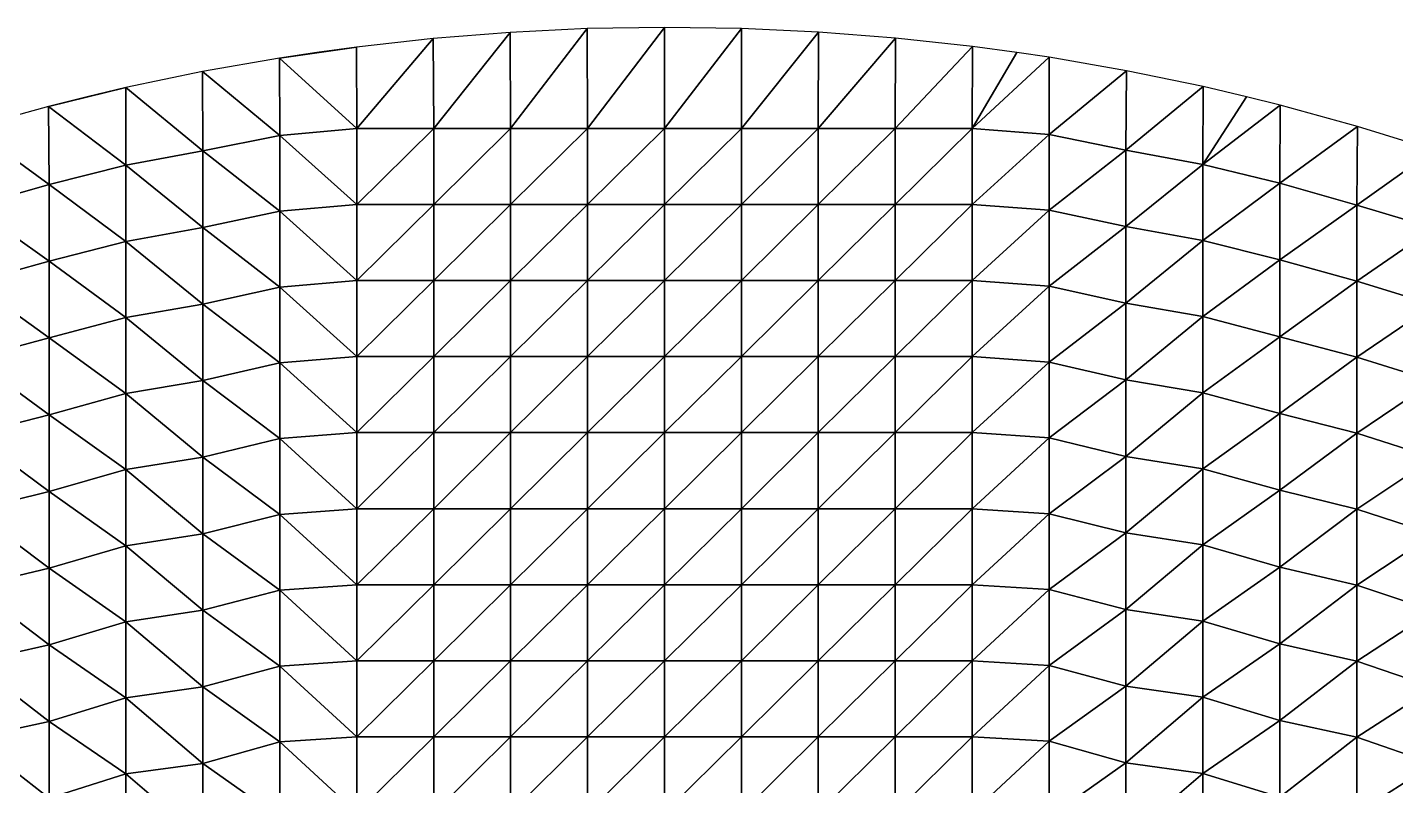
# Model space of a CAD drawing. Header units: inches. Extents: x -160 to 160, y -160 to 160.
# Drawn here: x -41.6 to 47.4, y 110.7 to 160 of the extents above; entities that cross this region are included whole.
import ezdxf

# ---------------------------------------------------------------- set-up
doc = ezdxf.new("R2010")
doc.units = ezdxf.units.IN
doc.header["$LTSCALE"] = 35.827254
doc.header["$MEASUREMENT"] = 0
doc.layers.add('1', color=7, linetype='CONTINUOUS')

msp = doc.modelspace()

# ---------------------------------------------------------------- linework, layer by layer
at = {"layer": '1', "linetype": 'CONTINUOUS'}
for points in [[(-10.189, 159.675), (-15.193, 159.277), (-15.17, 153.421), (-10.189, 159.675)], [(-10.165, 153.421), (-10.189, 159.675), (-15.17, 153.421), (-10.165, 153.421)], [(-5.18, 159.916), (-10.189, 159.675), (-10.165, 153.421), (-5.18, 159.916)], [(-5.16, 153.421), (-5.18, 159.916), (-10.165, 153.421), (-5.16, 153.421)], [(-0.156, 159.999), (-5.18, 159.916), (-5.16, 153.421), (-0.156, 159.999)], [(-0.155, 153.421), (-0.156, 159.999), (-5.16, 153.421), (-0.155, 153.421)], [(4.869, 159.926), (-0.156, 159.999), (-0.155, 153.421), (4.869, 159.926)], [(4.85, 153.421), (4.869, 159.926), (-0.155, 153.421), (4.85, 153.421)], [(9.879, 159.695), (4.869, 159.926), (4.85, 153.421), (9.879, 159.695)], [(9.855, 153.421), (9.879, 159.695), (4.85, 153.421), (9.855, 153.421)], [(14.883, 159.306), (9.879, 159.695), (9.855, 153.421), (14.883, 159.306)], [(-20.175, 153.421), (-20.188, 158.721), (-25.198, 158.003), (-20.175, 153.421)], [(-20.188, 158.721), (-22.774, 158.37), (-25.198, 158.003), (-20.188, 158.721)], [(-15.193, 159.277), (-20.188, 158.721), (-20.175, 153.421), (-15.193, 159.277)], [(-15.17, 153.421), (-15.193, 159.277), (-20.175, 153.421), (-15.17, 153.421)], [(14.86, 153.421), (14.883, 159.306), (9.855, 153.421), (14.86, 153.421)], [(19.879, 158.76), (14.883, 159.306), (14.86, 153.421), (19.879, 158.76)], [(19.865, 153.421), (19.879, 158.76), (14.86, 153.421), (19.865, 153.421)], [(19.865, 153.421), (22.774, 158.37), (19.879, 158.76), (19.865, 153.421)], [(-25.18, 152.972), (-25.198, 158.003), (-30.214, 157.121), (-25.18, 152.972)], [(-25.18, 152.972), (-20.175, 153.421), (-25.198, 158.003), (-25.18, 152.972)], [(24.886, 158.053), (22.774, 158.37), (19.865, 153.421), (24.886, 158.053)], [(24.87, 153.03), (24.886, 158.053), (19.865, 153.421), (24.87, 153.03)], [(29.904, 157.181), (24.886, 158.053), (24.87, 153.03), (29.904, 157.181)], [(-30.185, 151.96), (-30.214, 157.121), (-35.207, 156.078), (-30.185, 151.96)], [(-25.18, 152.972), (-30.214, 157.121), (-30.185, 151.96), (-25.18, 152.972)], [(29.875, 152.017), (29.904, 157.181), (24.87, 153.03), (29.875, 152.017)], [(34.899, 156.147), (29.904, 157.181), (29.875, 152.017), (34.899, 156.147)], [(-35.19, 151.025), (-35.207, 156.078), (-40.226, 154.86), (-35.19, 151.025)], [(-35.207, 156.078), (-37.722, 155.489), (-40.226, 154.86), (-35.207, 156.078)], [(-30.185, 151.96), (-35.207, 156.078), (-35.19, 151.025), (-30.185, 151.96)], [(34.88, 151.083), (34.899, 156.147), (29.875, 152.017), (34.88, 151.083)], [(34.88, 151.083), (37.722, 155.489), (34.899, 156.147), (34.88, 151.083)], [(39.912, 154.941), (37.722, 155.489), (34.88, 151.083), (39.912, 154.941)], [(39.885, 149.859), (39.912, 154.941), (34.88, 151.083), (39.885, 149.859)], [(44.944, 153.558), (39.912, 154.941), (39.885, 149.859), (44.944, 153.558)], [(-40.195, 149.771), (-40.226, 154.86), (-45.253, 153.467), (-40.195, 149.771)], [(-40.195, 149.771), (-35.19, 151.025), (-40.226, 154.86), (-40.195, 149.771)], [(-40.195, 149.771), (-45.253, 153.467), (-45.2, 148.348), (-40.195, 149.771)], [(-20.175, 148.472), (-20.175, 153.421), (-25.18, 152.972), (-20.175, 148.472)], [(-15.17, 148.472), (-15.17, 153.421), (-20.175, 148.472), (-15.17, 148.472)], [(-20.175, 148.472), (-15.17, 153.421), (-20.175, 153.421), (-20.175, 148.472)], [(-10.165, 148.472), (-10.165, 153.421), (-15.17, 148.472), (-10.165, 148.472)], [(-15.17, 148.472), (-10.165, 153.421), (-15.17, 153.421), (-15.17, 148.472)], [(-5.16, 148.472), (-5.16, 153.421), (-10.165, 148.472), (-5.16, 148.472)], [(-10.165, 148.472), (-5.16, 153.421), (-10.165, 153.421), (-10.165, 148.472)], [(-0.155, 148.472), (-0.155, 153.421), (-5.16, 148.472), (-0.155, 148.472)], [(-5.16, 148.472), (-0.155, 153.421), (-5.16, 153.421), (-5.16, 148.472)], [(4.85, 148.472), (4.85, 153.421), (-0.155, 148.472), (4.85, 148.472)], [(-0.155, 148.472), (4.85, 153.421), (-0.155, 153.421), (-0.155, 148.472)], [(9.855, 148.472), (9.855, 153.421), (4.85, 148.472), (9.855, 148.472)], [(4.85, 148.472), (9.855, 153.421), (4.85, 153.421), (4.85, 148.472)], [(14.86, 148.472), (14.86, 153.421), (9.855, 148.472), (14.86, 148.472)], [(9.855, 148.472), (14.86, 153.421), (9.855, 153.421), (9.855, 148.472)], [(19.865, 148.472), (19.865, 153.421), (14.86, 148.472), (19.865, 148.472)], [(14.86, 148.472), (19.865, 153.421), (14.86, 153.421), (14.86, 148.472)], [(19.865, 148.472), (24.87, 153.03), (19.865, 153.421), (19.865, 148.472)], [(44.89, 148.437), (44.944, 153.558), (39.885, 149.859), (44.89, 148.437)], [(49.923, 152.012), (44.944, 153.558), (44.89, 148.437), (49.923, 152.012)], [(-25.18, 148.038), (-25.18, 152.972), (-30.185, 151.96), (-25.18, 148.038)], [(-25.18, 148.038), (-20.175, 148.472), (-25.18, 152.972), (-25.18, 148.038)], [(24.87, 148.094), (24.87, 153.03), (19.865, 148.472), (24.87, 148.094)], [(24.87, 148.094), (29.875, 152.017), (24.87, 153.03), (24.87, 148.094)], [(-30.185, 146.977), (-30.185, 151.96), (-35.19, 151.025), (-30.185, 146.977)], [(-30.185, 146.977), (-25.18, 148.038), (-30.185, 151.96), (-30.185, 146.977)], [(29.875, 147.033), (29.875, 152.017), (24.87, 148.094), (29.875, 147.033)], [(29.875, 147.033), (34.88, 151.083), (29.875, 152.017), (29.875, 147.033)], [(49.895, 146.934), (49.923, 152.012), (44.89, 148.437), (49.895, 146.934)], [(-35.19, 146.074), (-35.19, 151.025), (-40.195, 149.771), (-35.19, 146.074)], [(-35.19, 146.074), (-30.185, 146.977), (-35.19, 151.025), (-35.19, 146.074)], [(34.88, 146.13), (34.88, 151.083), (29.875, 147.033), (34.88, 146.13)], [(34.88, 146.13), (39.885, 149.859), (34.88, 151.083), (34.88, 146.13)], [(-40.195, 144.778), (-40.195, 149.771), (-45.2, 148.348), (-40.195, 144.778)], [(-40.195, 144.778), (-35.19, 146.074), (-40.195, 149.771), (-40.195, 144.778)], [(39.885, 144.863), (39.885, 149.859), (34.88, 146.13), (39.885, 144.863)], [(39.885, 144.863), (44.89, 148.437), (39.885, 149.859), (39.885, 144.863)], [(-45.2, 143.403), (-40.195, 144.778), (-45.2, 148.348), (-45.2, 143.403)], [(-25.18, 143.103), (-25.18, 148.038), (-30.185, 146.977), (-25.18, 143.103)], [(-20.175, 143.523), (-20.175, 148.472), (-25.18, 148.038), (-20.175, 143.523)], [(-25.18, 143.103), (-20.175, 143.523), (-25.18, 148.038), (-25.18, 143.103)], [(-15.17, 143.523), (-15.17, 148.472), (-20.175, 143.523), (-15.17, 143.523)], [(-20.175, 143.523), (-15.17, 148.472), (-20.175, 148.472), (-20.175, 143.523)], [(-10.165, 143.523), (-10.165, 148.472), (-15.17, 143.523), (-10.165, 143.523)], [(-15.17, 143.523), (-10.165, 148.472), (-15.17, 148.472), (-15.17, 143.523)], [(-5.16, 143.523), (-5.16, 148.472), (-10.165, 143.523), (-5.16, 143.523)], [(-10.165, 143.523), (-5.16, 148.472), (-10.165, 148.472), (-10.165, 143.523)], [(-0.155, 143.523), (-0.155, 148.472), (-5.16, 143.523), (-0.155, 143.523)], [(-5.16, 143.523), (-0.155, 148.472), (-5.16, 148.472), (-5.16, 143.523)], [(4.85, 143.523), (4.85, 148.472), (-0.155, 143.523), (4.85, 143.523)], [(-0.155, 143.523), (4.85, 148.472), (-0.155, 148.472), (-0.155, 143.523)], [(9.855, 143.523), (9.855, 148.472), (4.85, 143.523), (9.855, 143.523)], [(4.85, 143.523), (9.855, 148.472), (4.85, 148.472), (4.85, 143.523)], [(14.86, 143.523), (14.86, 148.472), (9.855, 143.523), (14.86, 143.523)], [(9.855, 143.523), (14.86, 148.472), (9.855, 148.472), (9.855, 143.523)], [(19.865, 143.523), (19.865, 148.472), (14.86, 143.523), (19.865, 143.523)], [(14.86, 143.523), (19.865, 148.472), (14.86, 148.472), (14.86, 143.523)], [(19.865, 143.523), (24.87, 148.094), (19.865, 148.472), (19.865, 143.523)], [(24.87, 143.157), (24.87, 148.094), (19.865, 143.523), (24.87, 143.157)], [(24.87, 143.157), (29.875, 147.033), (24.87, 148.094), (24.87, 143.157)], [(44.89, 143.489), (44.89, 148.437), (39.885, 144.863), (44.89, 143.489)], [(44.89, 143.489), (49.895, 146.934), (44.89, 148.437), (44.89, 143.489)], [(-30.185, 141.995), (-30.185, 146.977), (-35.19, 146.074), (-30.185, 141.995)], [(-30.185, 141.995), (-25.18, 143.103), (-30.185, 146.977), (-30.185, 141.995)], [(29.875, 142.049), (29.875, 147.033), (24.87, 143.157), (29.875, 142.049)], [(29.875, 142.049), (34.88, 146.13), (29.875, 147.033), (29.875, 142.049)], [(49.895, 141.953), (49.895, 146.934), (44.89, 143.489), (49.895, 141.953)], [(-35.19, 141.122), (-35.19, 146.074), (-40.195, 144.778), (-35.19, 141.122)], [(-35.19, 141.122), (-30.185, 141.995), (-35.19, 146.074), (-35.19, 141.122)], [(34.88, 141.176), (34.88, 146.13), (29.875, 142.049), (34.88, 141.176)], [(34.88, 141.176), (39.885, 144.863), (34.88, 146.13), (34.88, 141.176)], [(-40.195, 139.786), (-40.195, 144.778), (-45.2, 143.403), (-40.195, 139.786)], [(-40.195, 139.786), (-35.19, 141.122), (-40.195, 144.778), (-40.195, 139.786)], [(39.885, 139.868), (39.885, 144.863), (34.88, 141.176), (39.885, 139.868)], [(39.885, 139.868), (44.89, 143.489), (39.885, 144.863), (39.885, 139.868)], [(-45.2, 138.459), (-40.195, 139.786), (-45.2, 143.403), (-45.2, 138.459)], [(-20.175, 138.574), (-20.175, 143.523), (-25.18, 143.103), (-20.175, 138.574)], [(-15.17, 138.574), (-15.17, 143.523), (-20.175, 138.574), (-15.17, 138.574)], [(-20.175, 138.574), (-15.17, 143.523), (-20.175, 143.523), (-20.175, 138.574)], [(-10.165, 138.574), (-10.165, 143.523), (-15.17, 138.574), (-10.165, 138.574)], [(-15.17, 138.574), (-10.165, 143.523), (-15.17, 143.523), (-15.17, 138.574)], [(-5.16, 138.574), (-5.16, 143.523), (-10.165, 138.574), (-5.16, 138.574)], [(-10.165, 138.574), (-5.16, 143.523), (-10.165, 143.523), (-10.165, 138.574)], [(-0.155, 138.574), (-0.155, 143.523), (-5.16, 138.574), (-0.155, 138.574)], [(-5.16, 138.574), (-0.155, 143.523), (-5.16, 143.523), (-5.16, 138.574)], [(4.85, 138.574), (4.85, 143.523), (-0.155, 138.574), (4.85, 138.574)], [(-0.155, 138.574), (4.85, 143.523), (-0.155, 143.523), (-0.155, 138.574)], [(9.855, 138.574), (9.855, 143.523), (4.85, 138.574), (9.855, 138.574)], [(4.85, 138.574), (9.855, 143.523), (4.85, 143.523), (4.85, 138.574)], [(14.86, 138.574), (14.86, 143.523), (9.855, 138.574), (14.86, 138.574)], [(9.855, 138.574), (14.86, 143.523), (9.855, 143.523), (9.855, 138.574)], [(19.865, 138.574), (19.865, 143.523), (14.86, 138.574), (19.865, 138.574)], [(14.86, 138.574), (19.865, 143.523), (14.86, 143.523), (14.86, 138.574)], [(19.865, 138.574), (24.87, 143.157), (19.865, 143.523), (19.865, 138.574)], [(44.89, 138.541), (44.89, 143.489), (39.885, 139.868), (44.89, 138.541)], [(44.89, 138.541), (49.895, 141.953), (44.89, 143.489), (44.89, 138.541)], [(-25.18, 138.168), (-25.18, 143.103), (-30.185, 141.995), (-25.18, 138.168)], [(-25.18, 138.168), (-20.175, 138.574), (-25.18, 143.103), (-25.18, 138.168)], [(24.87, 138.221), (24.87, 143.157), (19.865, 138.574), (24.87, 138.221)], [(24.87, 138.221), (29.875, 142.049), (24.87, 143.157), (24.87, 138.221)], [(-30.185, 137.013), (-30.185, 141.995), (-35.19, 141.122), (-30.185, 137.013)], [(-30.185, 137.013), (-25.18, 138.168), (-30.185, 141.995), (-30.185, 137.013)], [(29.875, 137.065), (29.875, 142.049), (24.87, 138.221), (29.875, 137.065)], [(29.875, 137.065), (34.88, 141.176), (29.875, 142.049), (29.875, 137.065)], [(49.895, 136.972), (49.895, 141.953), (44.89, 138.541), (49.895, 136.972)], [(-35.19, 136.17), (-35.19, 141.122), (-40.195, 139.786), (-35.19, 136.17)], [(-35.19, 136.17), (-30.185, 137.013), (-35.19, 141.122), (-35.19, 136.17)], [(34.88, 136.223), (34.88, 141.176), (29.875, 137.065), (34.88, 136.223)], [(34.88, 136.223), (39.885, 139.868), (34.88, 141.176), (34.88, 136.223)], [(-40.195, 134.794), (-40.195, 139.786), (-45.2, 138.459), (-40.195, 134.794)], [(-40.195, 134.794), (-35.19, 136.17), (-40.195, 139.786), (-40.195, 134.794)], [(39.885, 134.873), (39.885, 139.868), (34.88, 136.223), (39.885, 134.873)], [(39.885, 134.873), (44.89, 138.541), (39.885, 139.868), (39.885, 134.873)], [(-45.2, 133.514), (-40.195, 134.794), (-45.2, 138.459), (-45.2, 133.514)], [(-25.18, 133.234), (-25.18, 138.168), (-30.185, 137.013), (-25.18, 133.234)], [(-20.175, 133.625), (-20.175, 138.574), (-25.18, 138.168), (-20.175, 133.625)], [(-25.18, 133.234), (-20.175, 133.625), (-25.18, 138.168), (-25.18, 133.234)], [(-15.17, 133.625), (-15.17, 138.574), (-20.175, 133.625), (-15.17, 133.625)], [(-20.175, 133.625), (-15.17, 138.574), (-20.175, 138.574), (-20.175, 133.625)], [(-10.165, 133.625), (-10.165, 138.574), (-15.17, 133.625), (-10.165, 133.625)], [(-15.17, 133.625), (-10.165, 138.574), (-15.17, 138.574), (-15.17, 133.625)], [(-5.16, 133.625), (-5.16, 138.574), (-10.165, 133.625), (-5.16, 133.625)], [(-10.165, 133.625), (-5.16, 138.574), (-10.165, 138.574), (-10.165, 133.625)], [(-0.155, 133.625), (-0.155, 138.574), (-5.16, 133.625), (-0.155, 133.625)], [(-5.16, 133.625), (-0.155, 138.574), (-5.16, 138.574), (-5.16, 133.625)], [(4.85, 133.625), (4.85, 138.574), (-0.155, 133.625), (4.85, 133.625)], [(-0.155, 133.625), (4.85, 138.574), (-0.155, 138.574), (-0.155, 133.625)], [(9.855, 133.625), (9.855, 138.574), (4.85, 133.625), (9.855, 133.625)], [(4.85, 133.625), (9.855, 138.574), (4.85, 138.574), (4.85, 133.625)], [(14.86, 133.625), (14.86, 138.574), (9.855, 133.625), (14.86, 133.625)], [(9.855, 133.625), (14.86, 138.574), (9.855, 138.574), (9.855, 133.625)], [(19.865, 133.625), (19.865, 138.574), (14.86, 133.625), (19.865, 133.625)], [(14.86, 133.625), (19.865, 138.574), (14.86, 138.574), (14.86, 133.625)], [(19.865, 133.625), (24.87, 138.221), (19.865, 138.574), (19.865, 133.625)], [(24.87, 133.284), (24.87, 138.221), (19.865, 133.625), (24.87, 133.284)], [(24.87, 133.284), (29.875, 137.065), (24.87, 138.221), (24.87, 133.284)], [(44.89, 133.593), (44.89, 138.541), (39.885, 134.873), (44.89, 133.593)], [(44.89, 133.593), (49.895, 136.972), (44.89, 138.541), (44.89, 133.593)], [(-30.185, 132.03), (-30.185, 137.013), (-35.19, 136.17), (-30.185, 132.03)], [(-30.185, 132.03), (-25.18, 133.234), (-30.185, 137.013), (-30.185, 132.03)], [(29.875, 132.081), (29.875, 137.065), (24.87, 133.284), (29.875, 132.081)], [(29.875, 132.081), (34.88, 136.223), (29.875, 137.065), (29.875, 132.081)], [(34.88, 131.269), (34.88, 136.223), (29.875, 132.081), (34.88, 131.269)], [(34.88, 131.269), (39.885, 134.873), (34.88, 136.223), (34.88, 131.269)], [(49.895, 131.992), (49.895, 136.972), (44.89, 133.593), (49.895, 131.992)], [(-35.19, 131.219), (-35.19, 136.17), (-40.195, 134.794), (-35.19, 131.219)], [(-35.19, 131.219), (-30.185, 132.03), (-35.19, 136.17), (-35.19, 131.219)], [(-40.195, 129.801), (-40.195, 134.794), (-45.2, 133.514), (-40.195, 129.801)], [(-40.195, 129.801), (-35.19, 131.219), (-40.195, 134.794), (-40.195, 129.801)], [(39.885, 129.877), (39.885, 134.873), (34.88, 131.269), (39.885, 129.877)], [(39.885, 129.877), (44.89, 133.593), (39.885, 134.873), (39.885, 129.877)], [(-20.175, 128.676), (-20.175, 133.625), (-25.18, 133.234), (-20.175, 128.676)], [(-15.17, 128.676), (-15.17, 133.625), (-20.175, 128.676), (-15.17, 128.676)], [(-20.175, 128.676), (-15.17, 133.625), (-20.175, 133.625), (-20.175, 128.676)], [(-10.165, 128.676), (-10.165, 133.625), (-15.17, 128.676), (-10.165, 128.676)], [(-15.17, 128.676), (-10.165, 133.625), (-15.17, 133.625), (-15.17, 128.676)], [(-5.16, 128.676), (-5.16, 133.625), (-10.165, 128.676), (-5.16, 128.676)], [(-10.165, 128.676), (-5.16, 133.625), (-10.165, 133.625), (-10.165, 128.676)], [(-0.155, 128.676), (-0.155, 133.625), (-5.16, 128.676), (-0.155, 128.676)], [(-5.16, 128.676), (-0.155, 133.625), (-5.16, 133.625), (-5.16, 128.676)], [(4.85, 128.676), (4.85, 133.625), (-0.155, 128.676), (4.85, 128.676)], [(-0.155, 128.676), (4.85, 133.625), (-0.155, 133.625), (-0.155, 128.676)], [(9.855, 128.676), (9.855, 133.625), (4.85, 128.676), (9.855, 128.676)], [(4.85, 128.676), (9.855, 133.625), (4.85, 133.625), (4.85, 128.676)], [(14.86, 128.676), (14.86, 133.625), (9.855, 128.676), (14.86, 128.676)], [(9.855, 128.676), (14.86, 133.625), (9.855, 133.625), (9.855, 128.676)], [(19.865, 128.676), (19.865, 133.625), (14.86, 128.676), (19.865, 128.676)], [(14.86, 128.676), (19.865, 133.625), (14.86, 133.625), (14.86, 128.676)], [(19.865, 128.676), (24.87, 133.284), (19.865, 133.625), (19.865, 128.676)], [(44.89, 128.645), (44.89, 133.593), (39.885, 129.877), (44.89, 128.645)], [(44.89, 128.645), (49.895, 131.992), (44.89, 133.593), (44.89, 128.645)], [(-45.2, 128.569), (-40.195, 129.801), (-45.2, 133.514), (-45.2, 128.569)], [(-25.18, 128.299), (-25.18, 133.234), (-30.185, 132.03), (-25.18, 128.299)], [(-25.18, 128.299), (-20.175, 128.676), (-25.18, 133.234), (-25.18, 128.299)], [(24.87, 128.348), (24.87, 133.284), (19.865, 128.676), (24.87, 128.348)], [(24.87, 128.348), (29.875, 132.081), (24.87, 133.284), (24.87, 128.348)], [(-30.185, 127.048), (-30.185, 132.03), (-35.19, 131.219), (-30.185, 127.048)], [(-30.185, 127.048), (-25.18, 128.299), (-30.185, 132.03), (-30.185, 127.048)], [(29.875, 127.097), (29.875, 132.081), (24.87, 128.348), (29.875, 127.097)], [(29.875, 127.097), (34.88, 131.269), (29.875, 132.081), (29.875, 127.097)], [(49.895, 127.011), (49.895, 131.992), (44.89, 128.645), (49.895, 127.011)], [(-35.19, 126.267), (-35.19, 131.219), (-40.195, 129.801), (-35.19, 126.267)], [(-35.19, 126.267), (-30.185, 127.048), (-35.19, 131.219), (-35.19, 126.267)], [(34.88, 126.316), (34.88, 131.269), (29.875, 127.097), (34.88, 126.316)], [(34.88, 126.316), (39.885, 129.877), (34.88, 131.269), (34.88, 126.316)], [(-40.195, 124.809), (-40.195, 129.801), (-45.2, 128.569), (-40.195, 124.809)], [(-40.195, 124.809), (-35.19, 126.267), (-40.195, 129.801), (-40.195, 124.809)], [(39.885, 124.882), (39.885, 129.877), (34.88, 126.316), (39.885, 124.882)], [(39.885, 124.882), (44.89, 128.645), (39.885, 129.877), (39.885, 124.882)], [(-45.2, 123.624), (-40.195, 124.809), (-45.2, 128.569), (-45.2, 123.624)], [(-25.18, 123.365), (-25.18, 128.299), (-30.185, 127.048), (-25.18, 123.365)], [(-20.175, 123.727), (-20.175, 128.676), (-25.18, 128.299), (-20.175, 123.727)], [(-25.18, 123.365), (-20.175, 123.727), (-25.18, 128.299), (-25.18, 123.365)], [(-15.17, 123.727), (-15.17, 128.676), (-20.175, 123.727), (-15.17, 123.727)], [(-20.175, 123.727), (-15.17, 128.676), (-20.175, 128.676), (-20.175, 123.727)], [(-10.165, 123.727), (-10.165, 128.676), (-15.17, 123.727), (-10.165, 123.727)], [(-15.17, 123.727), (-10.165, 128.676), (-15.17, 128.676), (-15.17, 123.727)], [(-5.16, 123.727), (-5.16, 128.676), (-10.165, 123.727), (-5.16, 123.727)], [(-10.165, 123.727), (-5.16, 128.676), (-10.165, 128.676), (-10.165, 123.727)], [(-0.155, 123.727), (-0.155, 128.676), (-5.16, 123.727), (-0.155, 123.727)], [(-5.16, 123.727), (-0.155, 128.676), (-5.16, 128.676), (-5.16, 123.727)], [(4.85, 123.727), (4.85, 128.676), (-0.155, 123.727), (4.85, 123.727)], [(-0.155, 123.727), (4.85, 128.676), (-0.155, 128.676), (-0.155, 123.727)], [(9.855, 123.727), (9.855, 128.676), (4.85, 123.727), (9.855, 123.727)], [(4.85, 123.727), (9.855, 128.676), (4.85, 128.676), (4.85, 123.727)], [(14.86, 123.727), (14.86, 128.676), (9.855, 123.727), (14.86, 123.727)], [(9.855, 123.727), (14.86, 128.676), (9.855, 128.676), (9.855, 123.727)], [(19.865, 123.727), (19.865, 128.676), (14.86, 123.727), (19.865, 123.727)], [(14.86, 123.727), (19.865, 128.676), (14.86, 128.676), (14.86, 123.727)], [(19.865, 123.727), (24.87, 128.348), (19.865, 128.676), (19.865, 123.727)], [(24.87, 123.411), (24.87, 128.348), (19.865, 123.727), (24.87, 123.411)], [(24.87, 123.411), (29.875, 127.097), (24.87, 128.348), (24.87, 123.411)], [(44.89, 123.697), (44.89, 128.645), (39.885, 124.882), (44.89, 123.697)], [(44.89, 123.697), (49.895, 127.011), (44.89, 128.645), (44.89, 123.697)], [(-30.185, 122.066), (-30.185, 127.048), (-35.19, 126.267), (-30.185, 122.066)], [(-30.185, 122.066), (-25.18, 123.365), (-30.185, 127.048), (-30.185, 122.066)], [(29.875, 122.112), (29.875, 127.097), (24.87, 123.411), (29.875, 122.112)], [(29.875, 122.112), (34.88, 126.316), (29.875, 127.097), (29.875, 122.112)], [(49.895, 122.03), (49.895, 127.011), (44.89, 123.697), (49.895, 122.03)], [(-35.19, 121.316), (-35.19, 126.267), (-40.195, 124.809), (-35.19, 121.316)], [(-35.19, 121.316), (-30.185, 122.066), (-35.19, 126.267), (-35.19, 121.316)], [(34.88, 121.362), (34.88, 126.316), (29.875, 122.112), (34.88, 121.362)], [(34.88, 121.362), (39.885, 124.882), (34.88, 126.316), (34.88, 121.362)], [(-40.195, 119.816), (-40.195, 124.809), (-45.2, 123.624), (-40.195, 119.816)], [(-40.195, 119.816), (-35.19, 121.316), (-40.195, 124.809), (-40.195, 119.816)], [(39.885, 119.887), (39.885, 124.882), (34.88, 121.362), (39.885, 119.887)], [(39.885, 119.887), (44.89, 123.697), (39.885, 124.882), (39.885, 119.887)], [(-45.2, 118.679), (-40.195, 119.816), (-45.2, 123.624), (-45.2, 118.679)], [(-25.18, 118.43), (-25.18, 123.365), (-30.185, 122.066), (-25.18, 118.43)], [(-20.175, 118.778), (-20.175, 123.727), (-25.18, 123.365), (-20.175, 118.778)], [(-25.18, 118.43), (-20.175, 118.778), (-25.18, 123.365), (-25.18, 118.43)], [(-15.17, 118.778), (-15.17, 123.727), (-20.175, 118.778), (-15.17, 118.778)], [(-20.175, 118.778), (-15.17, 123.727), (-20.175, 123.727), (-20.175, 118.778)], [(-10.165, 118.778), (-10.165, 123.727), (-15.17, 118.778), (-10.165, 118.778)], [(-15.17, 118.778), (-10.165, 123.727), (-15.17, 123.727), (-15.17, 118.778)], [(-5.16, 118.778), (-5.16, 123.727), (-10.165, 118.778), (-5.16, 118.778)], [(-10.165, 118.778), (-5.16, 123.727), (-10.165, 123.727), (-10.165, 118.778)], [(-0.155, 118.778), (-0.155, 123.727), (-5.16, 118.778), (-0.155, 118.778)], [(-5.16, 118.778), (-0.155, 123.727), (-5.16, 123.727), (-5.16, 118.778)], [(4.85, 118.778), (4.85, 123.727), (-0.155, 118.778), (4.85, 118.778)], [(-0.155, 118.778), (4.85, 123.727), (-0.155, 123.727), (-0.155, 118.778)], [(9.855, 118.778), (9.855, 123.727), (4.85, 118.778), (9.855, 118.778)], [(4.85, 118.778), (9.855, 123.727), (4.85, 123.727), (4.85, 118.778)], [(14.86, 118.778), (14.86, 123.727), (9.855, 118.778), (14.86, 118.778)], [(9.855, 118.778), (14.86, 123.727), (9.855, 123.727), (9.855, 118.778)], [(19.865, 118.778), (19.865, 123.727), (14.86, 118.778), (19.865, 118.778)], [(14.86, 118.778), (19.865, 123.727), (14.86, 123.727), (14.86, 118.778)], [(19.865, 118.778), (24.87, 123.411), (19.865, 123.727), (19.865, 118.778)], [(24.87, 118.475), (24.87, 123.411), (19.865, 118.778), (24.87, 118.475)], [(24.87, 118.475), (29.875, 122.112), (24.87, 123.411), (24.87, 118.475)], [(44.89, 118.749), (44.89, 123.697), (39.885, 119.887), (44.89, 118.749)], [(44.89, 118.749), (49.895, 122.03), (44.89, 123.697), (44.89, 118.749)], [(-30.185, 117.084), (-30.185, 122.066), (-35.19, 121.316), (-30.185, 117.084)], [(-30.185, 117.084), (-25.18, 118.43), (-30.185, 122.066), (-30.185, 117.084)], [(29.875, 117.128), (29.875, 122.112), (24.87, 118.475), (29.875, 117.128)], [(29.875, 117.128), (34.88, 121.362), (29.875, 122.112), (29.875, 117.128)], [(49.895, 117.049), (49.895, 122.03), (44.89, 118.749), (49.895, 117.049)], [(-35.19, 116.364), (-35.19, 121.316), (-40.195, 119.816), (-35.19, 116.364)], [(-35.19, 116.364), (-30.185, 117.084), (-35.19, 121.316), (-35.19, 116.364)], [(34.88, 116.408), (34.88, 121.362), (29.875, 117.128), (34.88, 116.408)], [(34.88, 116.408), (39.885, 119.887), (34.88, 121.362), (34.88, 116.408)], [(-40.195, 114.824), (-40.195, 119.816), (-45.2, 118.679), (-40.195, 114.824)], [(-40.195, 114.824), (-35.19, 116.364), (-40.195, 119.816), (-40.195, 114.824)], [(39.885, 114.892), (39.885, 119.887), (34.88, 116.408), (39.885, 114.892)], [(39.885, 114.892), (44.89, 118.749), (39.885, 119.887), (39.885, 114.892)], [(-45.2, 113.734), (-40.195, 114.824), (-45.2, 118.679), (-45.2, 113.734)], [(-25.18, 113.495), (-25.18, 118.43), (-30.185, 117.084), (-25.18, 113.495)], [(-20.175, 113.829), (-20.175, 118.778), (-25.18, 118.43), (-20.175, 113.829)], [(-25.18, 113.495), (-20.175, 113.829), (-25.18, 118.43), (-25.18, 113.495)], [(-15.17, 113.829), (-15.17, 118.778), (-20.175, 113.829), (-15.17, 113.829)], [(-20.175, 113.829), (-15.17, 118.778), (-20.175, 118.778), (-20.175, 113.829)], [(-10.165, 113.829), (-10.165, 118.778), (-15.17, 113.829), (-10.165, 113.829)], [(-15.17, 113.829), (-10.165, 118.778), (-15.17, 118.778), (-15.17, 113.829)], [(-5.16, 113.829), (-5.16, 118.778), (-10.165, 113.829), (-5.16, 113.829)], [(-10.165, 113.829), (-5.16, 118.778), (-10.165, 118.778), (-10.165, 113.829)], [(-0.155, 113.829), (-0.155, 118.778), (-5.16, 113.829), (-0.155, 113.829)], [(-5.16, 113.829), (-0.155, 118.778), (-5.16, 118.778), (-5.16, 113.829)], [(4.85, 113.829), (4.85, 118.778), (-0.155, 113.829), (4.85, 113.829)], [(-0.155, 113.829), (4.85, 118.778), (-0.155, 118.778), (-0.155, 113.829)], [(9.855, 113.829), (9.855, 118.778), (4.85, 113.829), (9.855, 113.829)], [(4.85, 113.829), (9.855, 118.778), (4.85, 118.778), (4.85, 113.829)], [(14.86, 113.829), (14.86, 118.778), (9.855, 113.829), (14.86, 113.829)], [(9.855, 113.829), (14.86, 118.778), (9.855, 118.778), (9.855, 113.829)], [(19.865, 113.829), (19.865, 118.778), (14.86, 113.829), (19.865, 113.829)], [(14.86, 113.829), (19.865, 118.778), (14.86, 118.778), (14.86, 113.829)], [(19.865, 113.829), (24.87, 118.475), (19.865, 118.778), (19.865, 113.829)], [(24.87, 113.538), (24.87, 118.475), (19.865, 113.829), (24.87, 113.538)], [(24.87, 113.538), (29.875, 117.128), (24.87, 118.475), (24.87, 113.538)], [(44.89, 113.801), (44.89, 118.749), (39.885, 114.892), (44.89, 113.801)], [(44.89, 113.801), (49.895, 117.049), (44.89, 118.749), (44.89, 113.801)], [(-30.185, 112.101), (-30.185, 117.084), (-35.19, 116.364), (-30.185, 112.101)], [(-30.185, 112.101), (-25.18, 113.495), (-30.185, 117.084), (-30.185, 112.101)], [(29.875, 112.144), (29.875, 117.128), (24.87, 113.538), (29.875, 112.144)], [(29.875, 112.144), (34.88, 116.408), (29.875, 117.128), (29.875, 112.144)], [(49.895, 112.068), (49.895, 117.049), (44.89, 113.801), (49.895, 112.068)], [(-35.19, 111.412), (-35.19, 116.364), (-40.195, 114.824), (-35.19, 111.412)], [(-35.19, 111.412), (-30.185, 112.101), (-35.19, 116.364), (-35.19, 111.412)], [(34.88, 111.455), (34.88, 116.408), (29.875, 112.144), (34.88, 111.455)], [(34.88, 111.455), (39.885, 114.892), (34.88, 116.408), (34.88, 111.455)], [(39.885, 109.896), (39.885, 114.892), (34.88, 111.455), (39.885, 109.896)], [(39.885, 109.896), (44.89, 113.801), (39.885, 114.892), (39.885, 109.896)], [(-40.195, 109.832), (-40.195, 114.824), (-45.2, 113.734), (-40.195, 109.832)], [(-40.195, 109.832), (-35.19, 111.412), (-40.195, 114.824), (-40.195, 109.832)], [(-45.2, 108.789), (-40.195, 109.832), (-45.2, 113.734), (-45.2, 108.789)], [(-25.18, 108.561), (-25.18, 113.495), (-30.185, 112.101), (-25.18, 108.561)], [(-20.175, 108.88), (-20.175, 113.829), (-25.18, 113.495), (-20.175, 108.88)], [(-25.18, 108.561), (-20.175, 108.88), (-25.18, 113.495), (-25.18, 108.561)], [(-15.17, 108.88), (-15.17, 113.829), (-20.175, 108.88), (-15.17, 108.88)], [(-20.175, 108.88), (-15.17, 113.829), (-20.175, 113.829), (-20.175, 108.88)], [(-10.165, 108.88), (-10.165, 113.829), (-15.17, 108.88), (-10.165, 108.88)], [(-15.17, 108.88), (-10.165, 113.829), (-15.17, 113.829), (-15.17, 108.88)], [(-5.16, 108.88), (-5.16, 113.829), (-10.165, 108.88), (-5.16, 108.88)], [(-10.165, 108.88), (-5.16, 113.829), (-10.165, 113.829), (-10.165, 108.88)], [(-0.155, 108.88), (-0.155, 113.829), (-5.16, 108.88), (-0.155, 108.88)], [(-5.16, 108.88), (-0.155, 113.829), (-5.16, 113.829), (-5.16, 108.88)], [(4.85, 108.88), (4.85, 113.829), (-0.155, 108.88), (4.85, 108.88)], [(-0.155, 108.88), (4.85, 113.829), (-0.155, 113.829), (-0.155, 108.88)], [(9.855, 108.88), (9.855, 113.829), (4.85, 108.88), (9.855, 108.88)], [(4.85, 108.88), (9.855, 113.829), (4.85, 113.829), (4.85, 108.88)], [(14.86, 108.88), (14.86, 113.829), (9.855, 108.88), (14.86, 108.88)], [(9.855, 108.88), (14.86, 113.829), (9.855, 113.829), (9.855, 108.88)], [(19.865, 108.88), (19.865, 113.829), (14.86, 108.88), (19.865, 108.88)], [(14.86, 108.88), (19.865, 113.829), (14.86, 113.829), (14.86, 108.88)], [(19.865, 108.88), (24.87, 113.538), (19.865, 113.829), (19.865, 108.88)], [(24.87, 108.602), (24.87, 113.538), (19.865, 108.88), (24.87, 108.602)], [(24.87, 108.602), (29.875, 112.144), (24.87, 113.538), (24.87, 108.602)], [(44.89, 108.853), (44.89, 113.801), (39.885, 109.896), (44.89, 108.853)], [(44.89, 108.853), (49.895, 112.068), (44.89, 113.801), (44.89, 108.853)], [(-35.19, 106.461), (-35.19, 111.412), (-40.195, 109.832), (-35.19, 106.461)], [(-30.185, 107.119), (-30.185, 112.101), (-35.19, 111.412), (-30.185, 107.119)], [(-35.19, 106.461), (-30.185, 107.119), (-35.19, 111.412), (-35.19, 106.461)], [(-30.185, 107.119), (-25.18, 108.561), (-30.185, 112.101), (-30.185, 107.119)], [(29.875, 107.16), (29.875, 112.144), (24.87, 108.602), (29.875, 107.16)], [(29.875, 107.16), (34.88, 111.455), (29.875, 112.144), (29.875, 107.16)], [(34.88, 106.501), (34.88, 111.455), (29.875, 107.16), (34.88, 106.501)], [(34.88, 106.501), (39.885, 109.896), (34.88, 111.455), (34.88, 106.501)], [(49.895, 107.088), (49.895, 112.068), (44.89, 108.853), (49.895, 107.088)]]:
    msp.add_3dface(points, dxfattribs=at)

doc.saveas('drawing.dxf')
